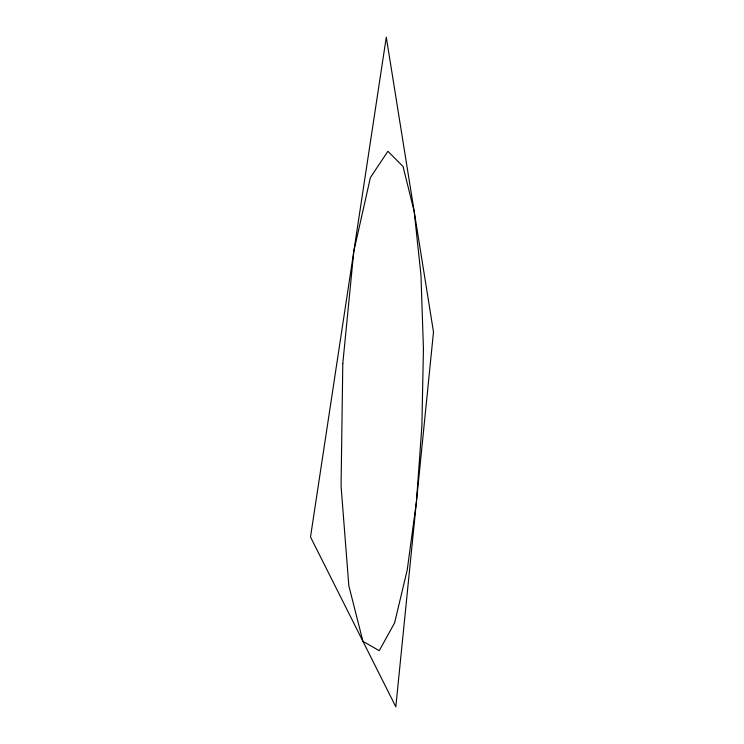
<?xml version="1.0" encoding="UTF-8"?>
<svg xmlns="http://www.w3.org/2000/svg" width="744" height="744" viewBox="0 0 744 744"><rect width="100%" height="100%" fill="white"/><g stroke="black" fill="none" stroke-linecap="round" stroke-linejoin="round"><path stroke-width="1.12" d="M342.798 363.481L341.068 486.037L348.815 585.677L362.933 641.347L379.263 650.684L394.618 622.84L407.256 569.802L416.435 501.689L421.876 426.052L423.438 348.713L420.955 275.057L414.194 211.463L403.043 166.47L387.903 151.274L370.373 177.63L353.791 251.481L342.798 363.481M433.492 331.954L395.817 706.8L310.508 536.982L386.285 37.2L433.492 331.954"/></g></svg>
